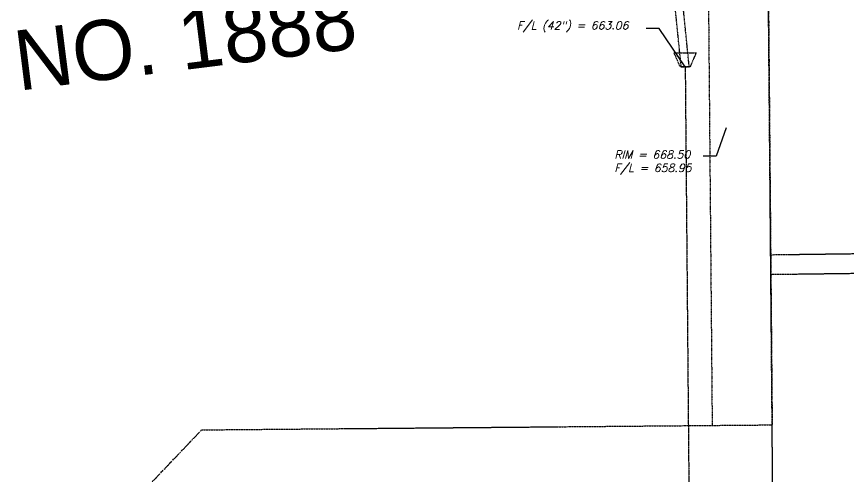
# Model space of a CAD drawing. Header units: feet. Extents: x 2327405 to 2393004, y 6977726 to 7089689.
# Drawn here: x 2342092.8 to 2342508.5, y 7040031.4 to 7040261.4 of the extents above; entities that cross this region are included whole.
import ezdxf

# ---------------------------------------------------------------- set-up
doc = ezdxf.new("R2010")
doc.units = ezdxf.units.FT
doc.header["$MEASUREMENT"] = 0
for name, pattern in [('CNTR50', [0.9, 0.75, -0.05, 0.05, -0.05]), ('HIDN50', [0.1875, 0.125, -0.0625]), ('PHANTOM2', [1.25, 0.625, -0.125, 0.125, -0.125, 0.125, -0.125]), ('PHNTM33', [1.16, 0.66, -0.1, 0.1, -0.1, 0.1, -0.1])]:
    doc.linetypes.add(name, pattern=pattern)
doc.layers.get('0').update_dxf_attribs({"linetype": 'CONTINUOUS'})
doc.layers.get('Defpoints').update_dxf_attribs({"color": 249, "linetype": 'CONTINUOUS'})
for name, color, linetype in [('f-cl', 251, 'HIDN50'), ('f-wp-sd', 251, 'HIDN50'), ('p-cl', 7, 'CNTR50'), ('p-curb-b-wp', 55, 'CONTINUOUS'), ('p-hatch-westport', 254, 'CONTINUOUS'), ('p-westport-row', 5, 'PHNTM33'), ('p-wp-boundary', 1, 'CONTINUOUS'), ('p-wp-cl', 7, 'CNTR50'), ('p-wp-sidewalk', 252, 'CONTINUOUS'), ('p-wp-sidewalk hatch', 252, 'CONTINUOUS'), ('s-adjoiner', 252, 'PHANTOM2'), ('s-apts-sd', 252, 'CNTR50'), ('s-survey-abs', 252, 'CONTINUOUS')]:
    doc.layers.add(name, color=color, linetype=linetype)
doc.styles.add('ls100', font='simplex', dxfattribs={"oblique": 15, "height": 10})
doc.styles.add('SHADOW', font='shadow')
doc.styles.get("Standard").update_dxf_attribs({"font": 'Simplex.shx'})
doc.dimstyles.get("Standard").update_dxf_attribs({"dimtxt": 0.18, "dimasz": 0.18, "dimexe": 0.18, "dimexo": 0.0625, "dimgap": 0.09, "dimtad": 0, "dimtih": 1, "dimtoh": 1, "dimdec": 4, "dimzin": 0, "dimdsep": 46, "dimtxsty": 'Standard', "dimcen": 0.09, "dimadec": 0, "dimazin": 0, "dimtfac": 1, "dimtdec": 4, "dimtofl": 0, "dimtmove": 0, "dimatfit": 3, "dimfxl": 0, "dimtolj": 1, "dimtzin": 0, "dimarcsym": 0})

# ---------------------------------------------------------------- blocks, each defined once
blk = doc.blocks.new('2005042-10b')
at = {"layer": 's-adjoiner'}
for p, q in [((2342470.97537, 7039994.37384), (2342468.4852, 7040279.04307)), ((2342469.64475, 7040142.28799), (2342701.62562, 7040145.26729)), ((2342734.74705, 7040135.69668), (2342469.7689, 7040132.2936)), ((2342185.32556, 7040054.66391), (2342470.42616, 7040057.15786)), ((2342481.95386, 7038739.34828), (2342470.42616, 7040057.15786)), ((2341831.33988, 7039682.74116), (2342185.32556, 7040054.66391))]:
    blk.add_line(p, q, dxfattribs=at)
at = {"layer": 's-apts-sd'}
blk.add_lwpolyline([(2342432.4202, 7040243.30468), (2342429.42004, 7040236.27826), (2342424.54281, 7040236.23575), (2342421.42062, 7040243.2088)], close=True, dxfattribs=at)
at = {"layer": 's-apts-sd', "flags": 128}
blk.add_lwpolyline([(2342426.98141, 7040236.257), (2342429.60245, 7039935.54869), (2342430.38698, 7039845.54086), (2342435.16011, 7039297.92739), (2342436.79779, 7039110.03937), (2342439.2034, 7038834.04686), (2342393.78787, 7038807.29572)], dxfattribs=at)
at = {"layer": 'Defpoints', "char_height": 4, "width": 245.4749196, "attachment_point": 1, "style": 'ls100'}
for s, insert in [('F/L (42") = 663.06', (2342342.92025, 7040259.025, -671.456)), ('RIM = 668.50\\PF/L = 658.95', (2342391.56209, 7040194.36331, -671.456))]:
    blk.add_mtext(s, dxfattribs=dict(at, insert=insert))
at = {"layer": 's-survey-abs', "insert": (2342057.29016, 7040300.33669), "char_height": 30, "width": 811.6657508, "attachment_point": 2, "rotation": 7.1579142, "style": 'SHADOW'}
blk.add_mtext('Z. D. DAVIS SURVEY \\PABSTRACT NO. 1888', dxfattribs=at)
at = {"layer": 'Defpoints'}
for points in [[(2342426.90884, 7040236.35056), (2342413.9158, 7040255.40365), (2342407.44445, 7040255.40365)], [(2342447.52968, 7040205.71328), (2342442.47942, 7040191.53329), (2342436.00808, 7040191.53329)]]:
    blk.add_leader(points, dimstyle='Standard', dxfattribs=at)

msp = doc.modelspace()

# ---------------------------------------------------------------- hatches: boundary and pattern name
at = {"layer": 'p-hatch-westport'}
h = msp.add_hatch(color=256, dxfattribs=at)
edge = h.paths.add_edge_path()
edge.add_arc((2342267.20262, 7040381.37714), 3.49986, 89.9971698, 108.7363802)
edge.add_line((2342266.07841, 7040384.69153), (2342262.20282, 7040383.377))
edge.add_line((2342262.20282, 7040383.377), (2342252.20282, 7040383.377))
edge.add_line((2342252.20282, 7040383.377), (2342248.32727, 7040384.69152))
edge.add_arc((2342246.98383, 7040380.04853), 4.83345, 73.8622322, 87.4010181)
edge.add_arc((2342247.20399, 7039387.37607), 997.50093, 90.0000567, 128.27389386)
edge.add_arc((2342000.98392, 7039699.43729), 600.00058, 128.27391299, 129.98876287)
edge.add_arc((2341617.65237, 7040156.46012), 3.5, 130.0315157, 149.0709621)
edge.add_line((2341614.65005, 7040158.25903), (2341612.56158, 7040154.77347))
edge.add_line((2341612.56158, 7040154.77347), (2341605.02695, 7040148.23682))
edge.add_line((2341605.02695, 7040148.23682), (2341601.2815, 7040146.66121))
edge.add_arc((2341602.63867, 7040143.43505), 3.5, 112.8153158, 131.8336088)
edge.add_arc((2342000.98392, 7039699.43729), 600.00058, 131.89739856, 138.42687639)
edge.add_line((2341552.11782, 7040097.5829), (2341494.76466, 7040032.92341))
edge.add_line((2341494.76466, 7040032.92341), (2341468.89315, 7040057.79331))
edge.add_line((2341468.89315, 7040057.79331), (2341566.77506, 7040151.7562))
edge.add_line((2341566.77506, 7040151.7562), (2341566.7743, 7040151.75547))
edge.add_arc((2342000.98357, 7039699.43768), 627.00006, 128.27390859, 133.82981872, ccw=False)
edge.add_arc((2342247.204, 7039387.37603), 1024.50097, 90.00005595, 128.2738931, ccw=False)
edge.add_line((2342247.203, 7040411.877), (2342439.65312, 7040411.87365))
edge.add_line((2342439.65312, 7040411.87365), (2342440.12394, 7040384.877))
edge.add_line((2342440.12394, 7040384.877), (2342267.20248, 7040384.877))
edge.add_line((2342267.20248, 7040384.877), (2342267.20279, 7040384.877))
at = {"layer": 'p-wp-sidewalk hatch'}
h = msp.add_hatch(color=256, dxfattribs=at)
edge = h.paths.add_edge_path()
edge.add_line((2342440.12367, 7040373.377), (2342247.20303, 7040373.377))
edge.add_arc((2342247.20376, 7039387.37672), 986.00028, 90.0000426, 128.27390712)
edge.add_arc((2342000.98351, 7039699.43771), 588.5, 128.27390695, 135.12504935)
edge.add_line((2341583.94395, 7040114.66084), (2341499.08647, 7040029.43242))
edge.add_line((2341499.08647, 7040029.43242), (2341501.99264, 7040026.68207))
edge.add_line((2341501.99264, 7040026.68207), (2341586.77854, 7040111.83859))
edge.add_arc((2342000.98351, 7039699.43771), 584.5, 128.27390695, 135.12504935, ccw=False)
edge.add_arc((2342247.20376, 7039387.37672), 982.00028, 90.0000426, 128.27390712, ccw=False)
edge.add_line((2342247.20303, 7040369.377), (2342440.12367, 7040369.377))
edge.add_line((2342440.12367, 7040369.377), (2342440.12367, 7040373.377))

# ---------------------------------------------------------------- linework, layer by layer
at = {"layer": 'f-cl'}
for points in [[(2342461.65379, 7041063.72369), (2342470.45658, 7040057.15812)], [(2342437.73369, 7040368.377), (2342440.45773, 7040056.89577)]]:
    msp.add_lwpolyline(points, dxfattribs=at)
at = {"layer": 'f-wp-sd'}
for p, q in [((2342424.97301, 7040236.2395), (2342411.72594, 7040367.377)), ((2342428.98983, 7040236.27451), (2342415.7463, 7040367.377)), ((2342424.97301, 7040236.2395), (2342428.98983, 7040236.27451))]:
    msp.add_line(p, q, dxfattribs=at)
msp.add_arc((2342247.20376, 7039387.37672), 1034.50028, 90.00004242, 127.64760148, dxfattribs=at)
at = {"layer": 'p-cl'}
msp.add_arc((2342247.20398, 7039387.37608), 1011.00092, 90.00005653, 128.27389455, dxfattribs=at)
at = {"layer": 'p-curb-b-wp'}
for centre, radius, start, end in [((2342247.20399, 7039387.37607), 1025.00093, 90.0000567, 128.27389386), ((2342247.20376, 7039387.37672), 997.00028, 90.00004242, 128.27390695)]:
    msp.add_arc(centre, radius, start, end, dxfattribs=at)
at = {"layer": 'p-hatch-westport'}
msp.add_lwpolyline([(2342267.20279, 7040384.877, 0.081947934), (2342266.07841, 7040384.69153), (2342262.20282, 7040383.377), (2342252.20282, 7040383.377), (2342248.32727, 7040384.69152, 0.059142912), (2342247.203, 7040384.877, 0.168571155), (2341629.33057, 7040170.47284, 0.007482584), (2341615.40113, 7040159.14004, 0.083266901), (2341614.65005, 7040158.25903), (2341612.56158, 7040154.77347), (2341605.02695, 7040148.23682), (2341601.2815, 7040146.66121, 0.083173962), (2341600.30428, 7040146.04285, 0.028497933), (2341552.11782, 7040097.5829), (2341494.76466, 7040032.92341), (2341468.89315, 7040057.79331), (2341566.77506, 7040151.7562), (2341566.7743, 7040151.75547, -0.024246981), (2341612.60619, 7040191.66942, -0.168571155), (2342247.203, 7040411.877), (2342439.65312, 7040411.87365), (2342440.12394, 7040384.877), (2342267.20248, 7040384.877)], format="xyb", close=True, dxfattribs=at)
at = {"layer": 'p-westport-row'}
for radius, end in [(1036.00028, 136.57796575), (981.00028, 128.27390695)]:
    msp.add_arc((2342247.20376, 7039387.37672), radius, 90.00004242, end, dxfattribs=at)
at = {"layer": 'p-wp-boundary'}
msp.add_lwpolyline([(2341587.48785, 7040111.1337), (2341502.71919, 7040025.99448), (2341461.82096, 7040064.69986), (2341494.71512, 7040099.45637, -0.206090998), (2342247.20299, 7040423.377), (2342467.25386, 7040423.377), (2342467.73486, 7040368.377), (2342247.20303, 7040368.377, 0.168571278), (2341639.55103, 7040157.51937, 0.029902656), (2341587.48719, 7040111.13303)], format="xyb", close=True, dxfattribs=at)
at = {"layer": 'p-wp-cl'}
msp.add_arc((2342247.20376, 7039387.37672), 1036.00028, 90.00004242, 136.57796575, dxfattribs=at)
at = {"layer": 'p-wp-sidewalk', "flags": 128}
msp.add_lwpolyline([(2342440.12367, 7040373.377), (2342247.20303, 7040373.377, 0.168571278), (2341636.45392, 7040161.44466, 0.029902656), (2341583.94395, 7040114.66084), (2341499.08647, 7040029.43242), (2341501.99264, 7040026.68207), (2341586.77854, 7040111.83859, -0.029902656), (2341638.9316, 7040158.30443, -0.168571278), (2342247.20303, 7040369.377), (2342440.12367, 7040369.377)], format="xyb", close=True, dxfattribs=at)

# ---------------------------------------------------------------- block references
msp.add_blockref('2005042-10b', (0, 0))
msp.add_blockref('2005042-10b', (0, 0))

doc.saveas('drawing.dxf')
